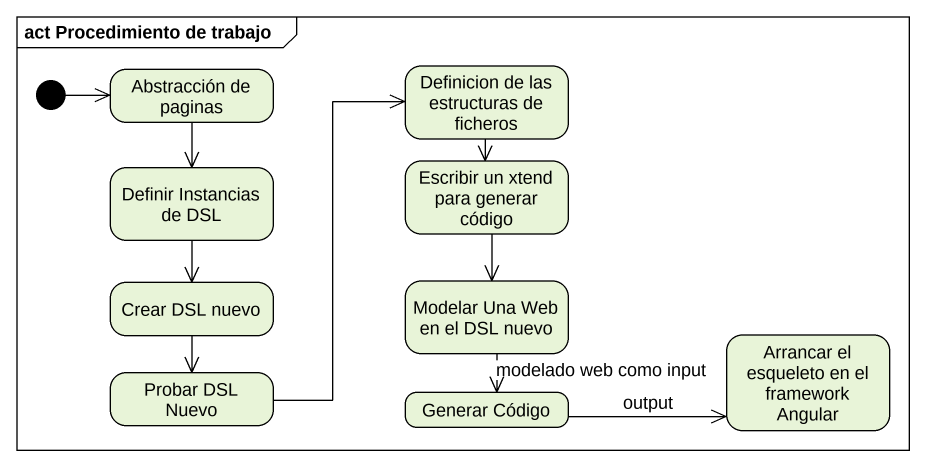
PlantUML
@startuml
mainframe act Procedimiento de trabajo
hide empty description
state "Abstracción de paginas" as Abstracción_de_paginas
state "Definicion de las estructuras de ficheros" as Definicion_de_las
state "Definir Instancias de DSL" as Definir_Instancias_de_DSL
state "Escribir un xtend para generar código" as Escribir_un_xtend_para
state "Crear DSL nuevo" as Crear_DSL_nuevo
state "Modelar Una Web en el DSL nuevo" as Modelar_Una_Web_en_el_DSL
state "Probar DSL Nuevo" as Probar_DSL_Nuevo
state "Arrancar el esqueleto en el framework Angular" as Arrancar_el_esqueleto_en_el
state "Generar Código" as Generar_Código
[*] -right-> Abstracción_de_paginas
Abstracción_de_paginas --> Definir_Instancias_de_DSL
Definicion_de_las --> Escribir_un_xtend_para
Definir_Instancias_de_DSL --> Crear_DSL_nuevo
Escribir_un_xtend_para --> Modelar_Una_Web_en_el_DSL
Crear_DSL_nuevo --> Probar_DSL_Nuevo
Modelar_Una_Web_en_el_DSL --> Generar_Código : modelado web como input
Probar_DSL_Nuevo -up-> Definicion_de_las
Generar_Código -right-> Arrancar_el_esqueleto_en_el : output
@enduml
